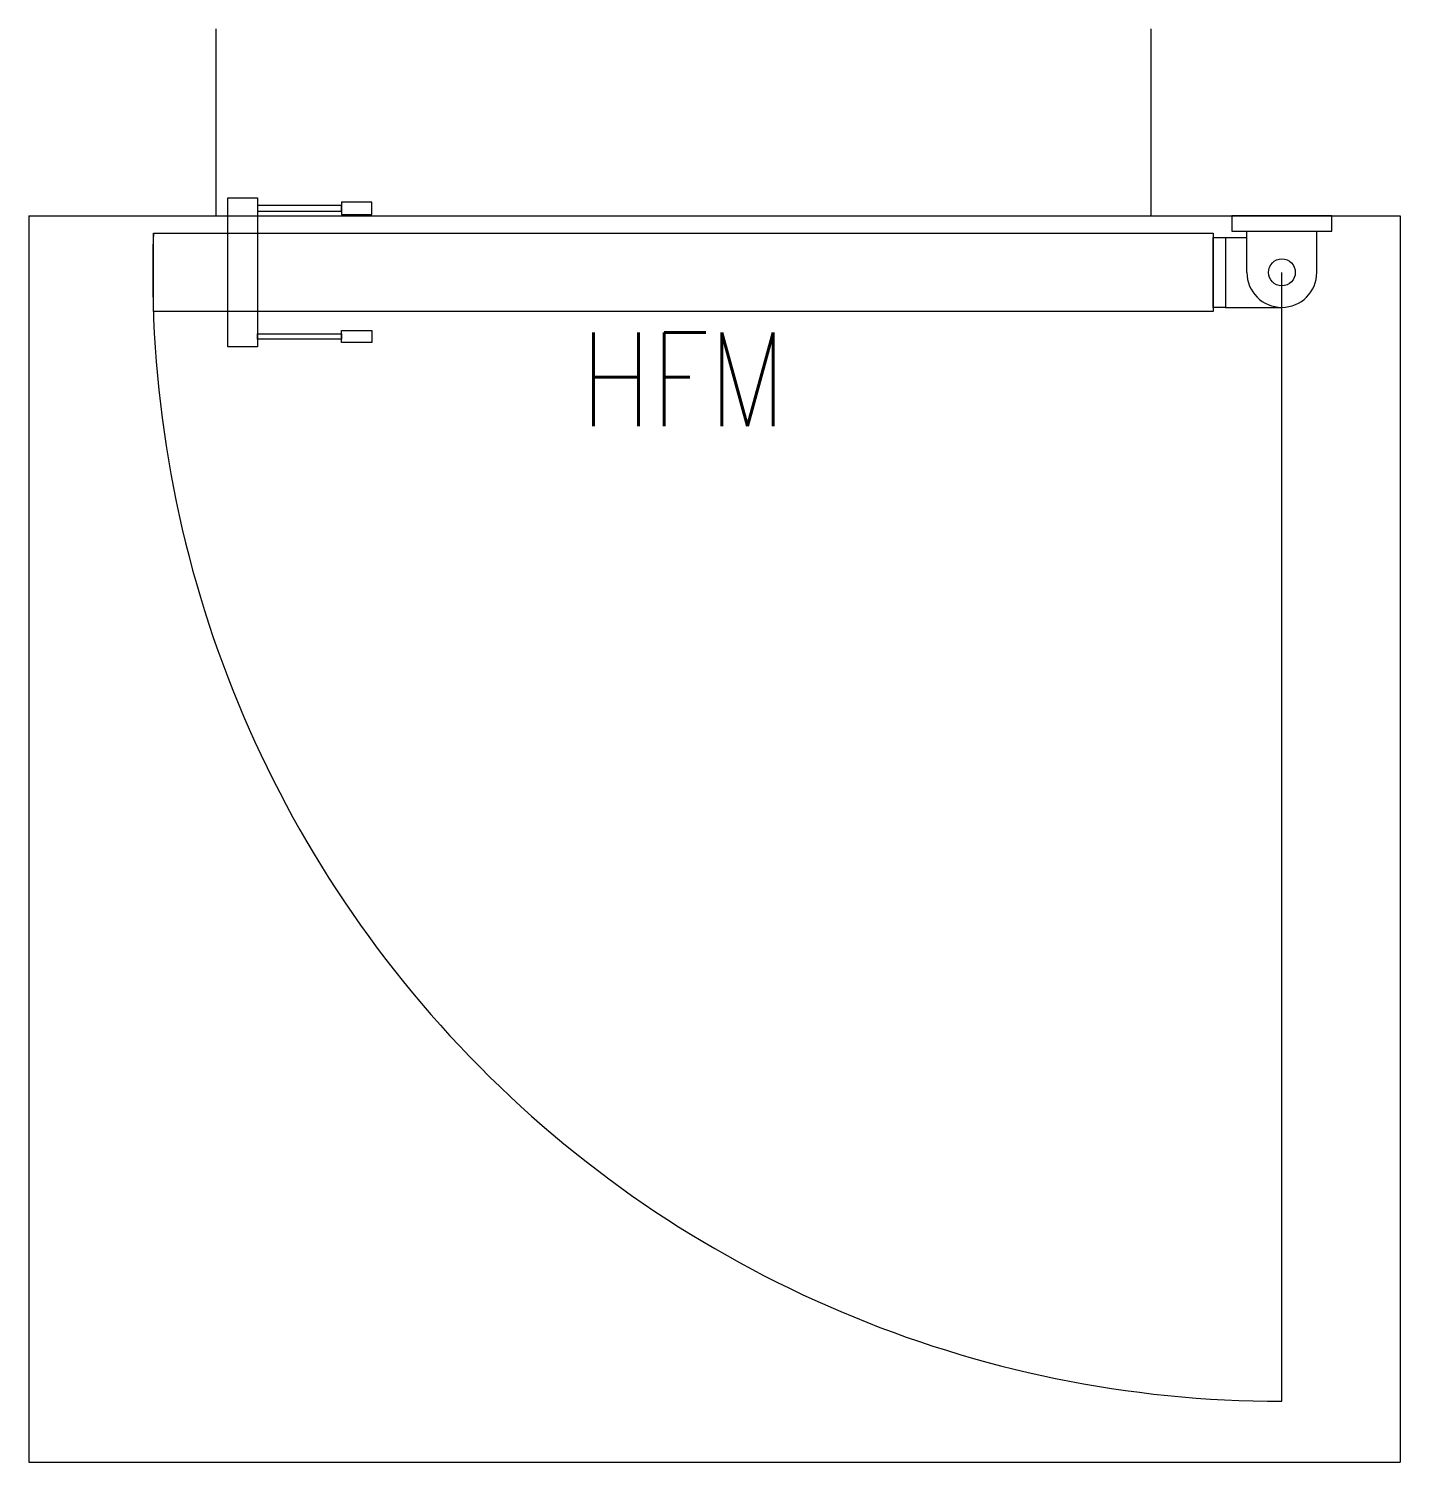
# Model space of a CAD drawing. Header units: millimetres. Extents: x -1800 to 400, y -2000 to 300.
import ezdxf
from ezdxf.enums import TextEntityAlignment as Align

# ---------------------------------------------------------------- set-up
doc = ezdxf.new("R2010")
doc.units = ezdxf.units.MM
doc.header["$LTSCALE"] = 500
doc.layers.get('defpoints').update_dxf_attribs({"color": 5})
doc.styles.add('ROMANS', font='txt1.shx', dxfattribs={"width": 0.8, "bigfont": 'hztxt.shx'})

msp = doc.modelspace()

# ---------------------------------------------------------------- linework, layer by layer
at = {"color": 0}
msp.add_line((-1500, 0), (0, 0), dxfattribs=at)
at = {"color": 11}
for p, q in [((119.7, -34.9), (153.9, -34.9)), ((153.9, -91), (153.9, -25)), ((266.1, -91), (266.1, -25)), ((119.7, -147.1), (210, -147.1))]:
    msp.add_line(p, q, dxfattribs=at)
at = {"color": 3}
msp.add_line((210, -1902.1), (210, -91), dxfattribs=at)
at = {"color": 11}
for points in [[(-1480.6, 28.5), (-1433.2, 28.5), (-1433.2, -210.5), (-1480.6, -210.5)], [(-1433.2, 7.4), (-1298.5, 7.4), (-1298.5, 16.1), (-1433.2, 16.1)], [(-1298.5, 2.1), (-1249.5, 2.1), (-1249.5, 21.4), (-1298.5, 21.4)], [(129.9, -25), (290.1, -25), (290.1, 0), (129.9, 0)], [(-1600, -28), (100, -28), (100, -154), (-1600, -154)], [(100, -34.9), (119.7, -34.9), (119.7, -147.1), (100, -147.1)], [(-1433.2, -189.4), (-1298.5, -189.4), (-1298.5, -198.1), (-1433.2, -198.1)], [(-1298.5, -184.1), (-1249.5, -184.1), (-1249.5, -203.4), (-1298.5, -203.4)]]:
    msp.add_lwpolyline(points, close=True, dxfattribs=at)
msp.add_circle((210, -91), 21.6, dxfattribs=at)
at = {"color": 3}
msp.add_arc((210, -91), 1811.1, 178.0065, 270, dxfattribs=at)
at = {"color": 11}
msp.add_arc((210, -91), 56.1, 180, 0, dxfattribs=at)
at = {"layer": 'defpoints'}
for p, q in [((-1500, 300), (-1500, 0)), ((0, 300), (0, 0)), ((-1800, 0), (-1500, 0)), ((-1800, 0), (-1800, -2000)), ((0, 0), (400, 0)), ((400, 0), (400, -2000)), ((-1800, -2000), (400, -2000))]:
    msp.add_line(p, q, dxfattribs=at)

# ---------------------------------------------------------------- texts
at = {"style": 'ROMANS', "width": 0.8, "flags": 8}
msp.add_attdef('HFM', text='HFM1520(6)', height=150, dxfattribs=at).set_placement((-750, -262.6), align=Align.MIDDLE_CENTER)

doc.saveas('drawing.dxf')
